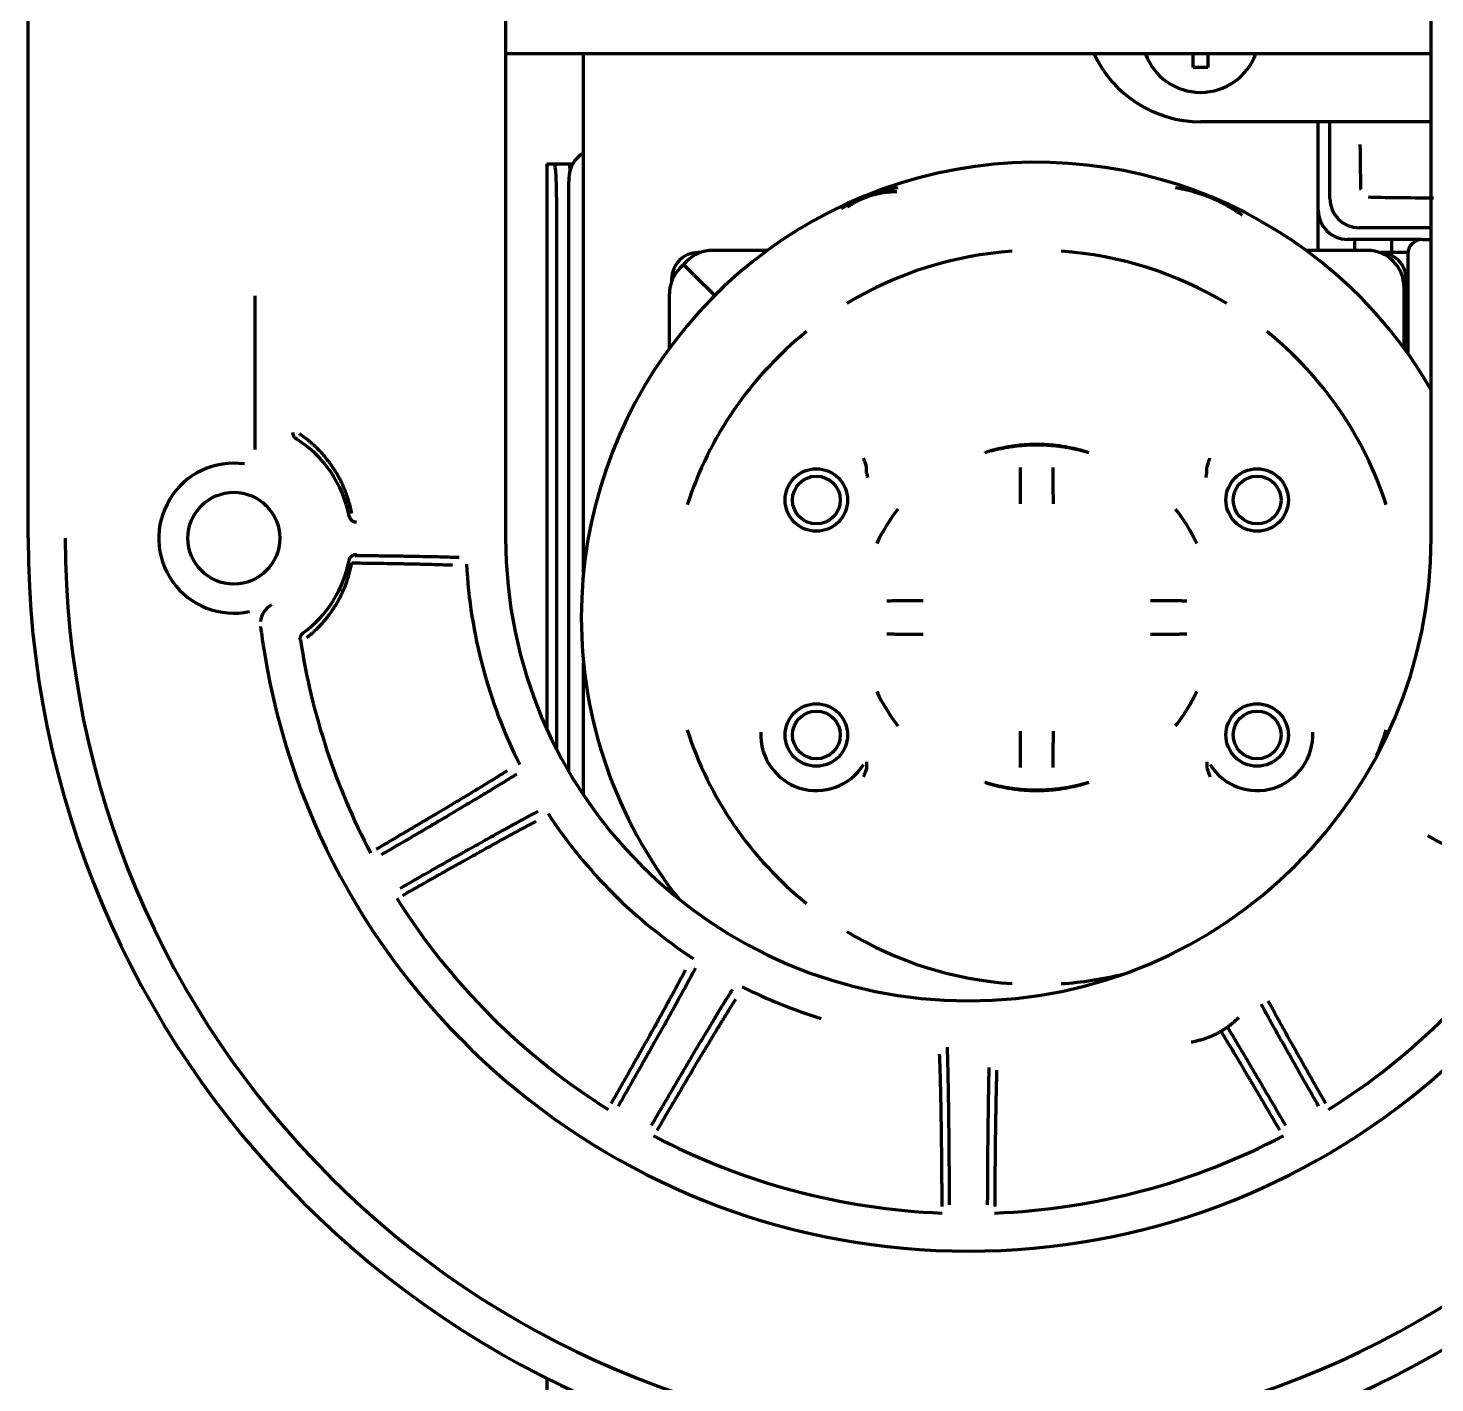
# Model space of a CAD drawing. Header units: inches. Extents: x -3022 to 7311, y 343 to 5680.
# Drawn here: x 2727.1 to 2822.9, y 5416.1 to 5508.3 of the extents above; entities that cross this region are included whole.
import ezdxf

# ---------------------------------------------------------------- set-up
doc = ezdxf.new("R2010")
doc.units = ezdxf.units.IN

msp = doc.modelspace()

# ---------------------------------------------------------------- linework, layer by layer
at = {"linetype": 'Continuous', "lineweight": 70}
for p, q in [((2727.118, 5473.598), (2727.118, 5545.609)), ((2759.618, 5517.621), (2759.618, 5473.598)), ((2822.618, 5473.598), (2822.618, 5517.621)), ((2759.618, 5506.598), (2822.617, 5506.598)), ((2764.918, 5471.236), (2764.918, 5506.583)), ((2822.619, 5501.956), (2806.918, 5501.956)), ((2814.918, 5493.198), (2814.918, 5501.956)), ((2815.721, 5496.74), (2815.721, 5501.957)), ((2762.418, 5499.098), (2762.421, 5499.098)), ((2762.418, 5499.098), (2762.418, 5460.607)), ((2762.421, 5499.098), (2762.94, 5499.098)), ((2762.94, 5499.098), (2763.938, 5499.098)), ((2763.938, 5499.098), (2764.186, 5499.098)), ((2763.918, 5498.098), (2763.918, 5497.893)), ((2763.918, 5496.52), (2763.918, 5497.893)), ((2763.097, 5459.202), (2763.097, 5496.098)), ((2763.918, 5457.711), (2763.918, 5496.52)), ((2822.618, 5494.742), (2817.72, 5494.742)), ((2772.868, 5493.048), (2772.718, 5493.048)), ((2777.438, 5493.198), (2773.72, 5493.198)), ((2818.268, 5493.198), (2814.098, 5493.198)), ((2822.018, 5493.938), (2816.917, 5493.938)), ((2817.418, 5493.197), (2817.418, 5493.938)), ((2819.189, 5493.047), (2819.189, 5493.048)), ((2821.032, 5493.048), (2819.189, 5493.048)), ((2819.918, 5493.93), (2819.918, 5493.035)), ((2821.468, 5493.938), (2821.468, 5493.773)), ((2822.018, 5493.938), (2822.619, 5493.938)), ((2771.5, 5492.014), (2771.726, 5492.24)), ((2771.952, 5492.466), (2771.726, 5492.24)), ((2772.433, 5491.533), (2771.726, 5492.24)), ((2772.433, 5491.533), (2771.726, 5492.24)), ((2821.018, 5492.938), (2821.018, 5486.182)), ((2770.918, 5491.248), (2770.918, 5491.098)), ((2772.433, 5491.533), (2773.848, 5490.118)), ((2772.433, 5491.533), (2773.848, 5490.118)), ((2820.918, 5486.322), (2820.918, 5491.248)), ((2770.768, 5486.528), (2770.768, 5490.246)), ((2820.768, 5486.528), (2820.768, 5490.698)), ((2742.545, 5490.096), (2742.545, 5479.636)), ((2784.187, 5478.031), (2784.187, 5478.355)), ((2807.349, 5478.031), (2807.349, 5478.355)), ((2764.918, 5456.102), (2764.918, 5465.14)), ((2784.187, 5458.365), (2784.187, 5458.041)), ((2807.349, 5458.365), (2807.349, 5458.041)), ((2770.768, 5449.554), (2770.768, 5449.868)), ((2762.418, 5416.393), (2762.418, 4925.133))]:
    msp.add_line(p, q, dxfattribs=at)
for centre, radius in [((2780.768, 5476.198), 2.125), ((2780.768, 5476.198), 1.625), ((2810.768, 5476.198), 2.125), ((2810.768, 5476.198), 1.625), ((2741.118, 5473.598), 3.125), ((2780.768, 5460.198), 2.125), ((2780.768, 5460.198), 1.625), ((2810.768, 5460.198), 2.125), ((2810.768, 5460.198), 1.625)]:
    msp.add_circle(centre, radius, dxfattribs=at)
for centre, radius, start, end in [((2806.918, 5509.956), 8, 204.81609, 270), ((2806.918, 5507.958), 4, 199.87875, 340.12687), ((2765.918, 5498.098), 2, 120.00094, 180), ((2795.768, 5468.198), 31, 29.98688, 180), ((2772.718, 5491.248), 1.8, 90, 180), ((2773.72, 5490.698), 2.5, 90, 135), ((2795.768, 5468.198), 24.991, 93.82427, 121.17573), ((2795.768, 5468.198), 24.991, 58.82427, 86.17573), ((2818.268, 5490.698), 2.5, 0, 90), ((2819.118, 5491.248), 1.8, 0, 90), ((2822.018, 5492.938), 1, 90, 180), ((2773.268, 5490.246), 2.5, 135, 180), ((2795.768, 5468.198), 24.991, 128.82427, 162.14701), ((2795.768, 5468.198), 24.991, 17.85299, 51.17573), ((2741.118, 5473.598), 7.991, 10.88963, 57.92406), ((2741.118, 5473.598), 5.109, 81.93308, 282.00746), ((2795.768, 5468.198), 11.996, 142.00464, 155.16062), ((2795.768, 5468.198), 11.996, 24.83938, 37.99537), ((2791.118, 5473.598), 64, 180, 0), ((2791.118, 5473.598), 61.472, 180, 0), ((2791.118, 5473.598), 31.5, 180, 0), ((2741.118, 5473.598), 7.991, 306.29963, 349.11037), ((2791.118, 5473.598), 34.207, 182.97574, 206.768), ((2795.768, 5468.198), 31, 180, 218.19938), ((2792.755, 5473.862), 50.211, 187.19463, 189.09231), ((2791.118, 5473.598), 45.991, 188.65313, 207.78465), ((2791.118, 5473.598), 48.553, 189.09025, 350.90976), ((2795.768, 5468.198), 11.996, 204.83938, 217.99536), ((2795.768, 5468.198), 11.996, 322.00464, 335.16062), ((2795.768, 5468.198), 24.991, 197.85299, 231.17573), ((2795.768, 5468.198), 24.991, 337.89732, 342.14701), ((2780.768, 5460.198), 3.788, 177.16731, 327.75157), ((2810.768, 5460.198), 3.788, 212.24843, 2.83269), ((2791.118, 5473.598), 34.207, 213.232, 236.768), ((2791.118, 5473.598), 45.991, 212.21535, 237.78465), ((2791.118, 5473.598), 45.991, 302.21535, 327.78465), ((2795.768, 5468.198), 24.991, 238.82427, 266.17573), ((2795.768, 5468.198), 24.991, 273.82427, 283.56652), ((2791.118, 5473.598), 34.207, 243.232, 252.94575), ((2791.118, 5473.598), 45.991, 242.21535, 267.78465), ((2791.118, 5473.598), 45.991, 272.21535, 297.78465)]:
    msp.add_arc(centre, radius, start, end, dxfattribs=at)
for centre, major_axis, ratio, start_param, end_param in [((2762.94, 5496.098), (0, -3), 0.052336, 1.570796, 3.141593), ((2763.938, 5496.098), (0, 3), 0.052336, 5.771302, 6.283185), ((2816.919, 5495.94), (1.416, 1.416), 0.998783, 2.356803, 3.926382), ((2817.722, 5496.743), (1.416, 1.416), 0.998783, 2.356803, 3.926382), ((2822.197, 5496.881), (4.949, -0.021), 0.020055, 3.811078, 4.831047), ((2744.428, 5467.761), (1.341, 0.672), 0.998626, 1.621896, 2.588167)]:
    msp.add_ellipse(centre, major_axis=major_axis, ratio=ratio, start_param=start_param, end_param=end_param, dxfattribs=at)
for points, knots in [([(2806.418, 5505.658), (2806.418, 5505.861), (2806.418, 5506.071), (2806.418, 5506.385), (2806.418, 5506.484), (2806.418, 5506.584)], [0, 0, 0, 0, 0.689566, 0.689566, 1, 1, 1, 1]), ([(2807.418, 5506.593), (2807.418, 5506.554), (2807.418, 5506.462), (2807.418, 5506.32), (2807.418, 5506.168), (2807.418, 5506.012), (2807.418, 5505.845), (2807.418, 5505.722), (2807.418, 5505.658)], [0, 0, 0, 0, 0.129053, 0.303242, 0.477432, 0.651621, 0.825811, 1, 1, 1, 1]), ([(2817.768, 5500.416), (2817.768, 5500.372), (2817.769, 5500.28), (2817.77, 5500.133), (2817.771, 5499.97), (2817.773, 5499.807), (2817.774, 5499.65), (2817.776, 5499.505), (2817.777, 5499.362), (2817.779, 5499.245), (2817.78, 5499.156), (2817.781, 5499.093), (2817.782, 5499.03), (2817.782, 5498.967), (2817.783, 5498.905), (2817.784, 5498.844), (2817.785, 5498.783), (2817.786, 5498.723), (2817.787, 5498.663), (2817.788, 5498.604), (2817.789, 5498.546), (2817.79, 5498.488), (2817.791, 5498.431), (2817.792, 5498.375), (2817.793, 5498.319), (2817.794, 5498.263), (2817.795, 5498.209), (2817.796, 5498.154), (2817.797, 5498.101), (2817.798, 5498.048), (2817.799, 5497.996), (2817.8, 5497.945), (2817.801, 5497.894), (2817.803, 5497.843), (2817.804, 5497.794), (2817.805, 5497.745), (2817.806, 5497.697), (2817.807, 5497.649), (2817.808, 5497.602), (2817.809, 5497.556), (2817.811, 5497.511), (2817.812, 5497.466), (2817.813, 5497.422), (2817.814, 5497.378), (2817.815, 5497.35), (2817.816, 5497.336)], [0, 0, 0, 0, 0.033353, 0.071595, 0.114718, 0.16272, 0.202796, 0.243273, 0.284157, 0.32545, 0.344335, 0.363243, 0.382174, 0.401128, 0.420103, 0.439101, 0.458119, 0.477159, 0.496221, 0.515305, 0.534411, 0.55354, 0.572693, 0.59187, 0.61107, 0.630294, 0.649543, 0.668815, 0.688112, 0.707432, 0.726776, 0.746143, 0.765534, 0.784949, 0.804387, 0.823848, 0.843332, 0.86284, 0.882369, 0.901921, 0.921495, 0.941091, 0.960707, 0.980344, 1, 1, 1, 1]), ([(2786.321, 5497.454), (2786.115, 5497.422), (2785.911, 5497.385), (2785.507, 5497.297), (2785.306, 5497.247), (2784.907, 5497.135), (2784.709, 5497.073), (2784.463, 5496.988), (2784.413, 5496.971), (2784.315, 5496.935), (2784.267, 5496.917), (2784.12, 5496.861), (2783.927, 5496.785), (2783.736, 5496.702), (2783.547, 5496.617), (2783.453, 5496.573), (2783.266, 5496.482), (2783.173, 5496.435), (2783.035, 5496.363), (2782.989, 5496.339), (2782.897, 5496.289), (2782.852, 5496.264), (2782.69, 5496.173), (2782.574, 5496.105), (2782.46, 5496.035)], [0, 0, 0, 0, 0.150469, 0.150469, 0.300939, 0.300939, 0.451408, 0.451408, 0.489025, 0.489025, 0.526642, 0.526642, 0.601877, 0.677112, 0.677112, 0.752346, 0.752346, 0.827581, 0.827581, 0.865198, 0.865198, 0.902816, 0.902816, 1, 1, 1, 1]), ([(2786.247, 5497.185), (2786.049, 5497.185), (2785.853, 5497.175), (2785.563, 5497.146), (2785.466, 5497.135), (2785.274, 5497.106), (2785.178, 5497.09), (2784.987, 5497.052), (2784.892, 5497.031), (2784.701, 5496.983), (2784.606, 5496.957), (2784.463, 5496.914), (2784.415, 5496.899), (2784.32, 5496.867), (2784.273, 5496.851), (2784.133, 5496.801), (2784.04, 5496.765), (2783.857, 5496.689), (2783.767, 5496.649), (2783.589, 5496.565), (2783.501, 5496.521), (2783.328, 5496.428), (2783.242, 5496.379), (2783.115, 5496.303), (2783.073, 5496.277), (2782.99, 5496.225), (2782.949, 5496.198), (2782.907, 5496.169), (2782.905, 5496.168), (2782.903, 5496.167)], [0, 0, 0, 0, 0.166348, 0.166348, 0.249522, 0.249522, 0.332696, 0.332696, 0.41587, 0.41587, 0.499043, 0.499043, 0.54063, 0.54063, 0.582217, 0.582217, 0.665391, 0.665391, 0.748565, 0.748565, 0.831739, 0.831739, 0.914913, 0.914913, 0.9565, 0.9565, 0.998087, 0.998087, 1, 1, 1, 1]), ([(2809.775, 5495.565), (2809.607, 5495.688), (2809.436, 5495.806), (2809.088, 5496.03), (2808.911, 5496.137), (2808.55, 5496.34), (2808.366, 5496.436), (2808.132, 5496.55), (2808.084, 5496.572), (2807.99, 5496.616), (2807.943, 5496.638), (2807.8, 5496.702), (2807.609, 5496.785), (2807.416, 5496.861), (2807.221, 5496.935), (2807.124, 5496.971), (2806.927, 5497.039), (2806.829, 5497.071), (2806.68, 5497.118), (2806.63, 5497.133), (2806.53, 5497.162), (2806.481, 5497.177), (2806.231, 5497.247), (2806.03, 5497.297), (2805.625, 5497.385), (2805.42, 5497.422), (2805.215, 5497.454)], [0, 0, 0, 0, 0.125, 0.125, 0.25, 0.25, 0.375, 0.375, 0.40625, 0.40625, 0.4375, 0.4375, 0.5, 0.5625, 0.5625, 0.625, 0.625, 0.6875, 0.6875, 0.71875, 0.71875, 0.75, 0.75, 0.875, 0.875, 1, 1, 1, 1]), ([(2745.127, 5480.794), (2745.127, 5480.751), (2745.132, 5480.71), (2745.145, 5480.659), (2745.148, 5480.648), (2745.155, 5480.628), (2745.158, 5480.618), (2745.17, 5480.589), (2745.188, 5480.551), (2745.211, 5480.515), (2745.23, 5480.49), (2745.236, 5480.481), (2745.25, 5480.465), (2745.257, 5480.457), (2745.293, 5480.419), (2745.326, 5480.392), (2745.362, 5480.369)], [0, 0, 0, 0, 0.25, 0.25, 0.3125, 0.3125, 0.375, 0.375, 0.5, 0.625, 0.625, 0.6875, 0.6875, 0.75, 0.75, 1, 1, 1, 1]), ([(2749.149, 5475.273), (2749.136, 5475.342), (2749.121, 5475.412), (2749.091, 5475.55), (2749.043, 5475.756), (2748.988, 5475.959), (2748.869, 5476.36), (2748.777, 5476.622), (2748.569, 5477.136), (2748.452, 5477.388), (2748.291, 5477.696), (2748.258, 5477.757), (2748.19, 5477.879), (2748.156, 5477.94), (2748.05, 5478.12), (2747.976, 5478.239), (2747.748, 5478.587), (2747.586, 5478.81), (2747.24, 5479.238), (2747.057, 5479.444), (2746.767, 5479.739), (2746.668, 5479.835), (2746.514, 5479.976), (2746.463, 5480.022), (2746.358, 5480.113), (2746.304, 5480.159), (2746.035, 5480.382), (2745.811, 5480.549), (2745.577, 5480.705)], [0, 0, 0, 0, 0.03125, 0.03125, 0.0625, 0.125, 0.125, 0.25, 0.25, 0.375, 0.375, 0.40625, 0.40625, 0.4375, 0.4375, 0.5, 0.5, 0.625, 0.625, 0.75, 0.75, 0.8125, 0.8125, 0.84375, 0.84375, 0.875, 0.875, 1, 1, 1, 1]), ([(2784.169, 5478.486), (2784.141, 5478.579), (2784.111, 5478.671), (2784.063, 5478.81), (2784.047, 5478.856), (2784.022, 5478.925), (2784.014, 5478.947), (2783.997, 5478.993), (2783.989, 5479.016), (2783.98, 5479.039)], [0, 0, 0, 0, 0.5, 0.5, 0.75, 0.75, 0.875, 0.875, 1, 1, 1, 1]), ([(2807.367, 5478.486), (2807.395, 5478.579), (2807.425, 5478.671), (2807.473, 5478.81), (2807.489, 5478.856), (2807.514, 5478.925), (2807.522, 5478.947), (2807.539, 5478.993), (2807.547, 5479.016), (2807.556, 5479.039)], [0, 0, 0, 0, 0.5, 0.5, 0.75, 0.75, 0.875, 0.875, 1, 1, 1, 1]), ([(2784.187, 5478.355), (2784.187, 5478.377), (2784.186, 5478.399), (2784.18, 5478.443), (2784.176, 5478.464), (2784.169, 5478.486)], [0, 0, 0, 0, 0.5, 0.5, 1, 1, 1, 1]), ([(2784.187, 5478.031), (2784.199, 5477.972), (2784.209, 5477.917), (2784.228, 5477.813), (2784.237, 5477.765), (2784.245, 5477.721)], [0, 0, 0, 0, 0.5, 0.5, 1, 1, 1, 1]), ([(2794.648, 5478.411), (2794.647, 5478.33), (2794.646, 5478.244), (2794.645, 5478.067), (2794.644, 5477.884), (2794.643, 5477.687), (2794.642, 5477.56), (2794.642, 5477.535), (2794.642, 5477.483), (2794.642, 5477.457), (2794.641, 5477.379), (2794.641, 5477.326), (2794.641, 5477.167), (2794.64, 5476.951), (2794.639, 5476.73), (2794.639, 5476.562), (2794.639, 5476.477), (2794.639, 5476.391), (2794.639, 5476.334), (2794.639, 5476.305), (2794.639, 5476.161), (2794.639, 5476.046), (2794.639, 5475.93)], [0, 0, 0, 0, 0.125, 0.125, 0.25, 0.375, 0.375, 0.40625, 0.40625, 0.4375, 0.4375, 0.5, 0.5, 0.625, 0.75, 0.75, 0.8125, 0.84375, 0.84375, 0.875, 0.875, 1, 1, 1, 1]), ([(2796.897, 5475.93), (2796.897, 5476.046), (2796.897, 5476.16), (2796.897, 5476.388), (2796.897, 5476.614), (2796.896, 5476.836), (2796.896, 5476.974), (2796.896, 5477.001), (2796.896, 5477.056), (2796.896, 5477.083), (2796.895, 5477.165), (2796.895, 5477.219), (2796.895, 5477.378), (2796.894, 5477.585), (2796.893, 5477.781), (2796.892, 5477.924), (2796.891, 5477.995), (2796.891, 5478.064), (2796.891, 5478.109), (2796.891, 5478.132), (2796.89, 5478.244), (2796.889, 5478.33), (2796.888, 5478.411)], [0, 0, 0, 0, 0.125, 0.125, 0.25, 0.375, 0.375, 0.40625, 0.40625, 0.4375, 0.4375, 0.5, 0.5, 0.625, 0.75, 0.75, 0.8125, 0.84375, 0.84375, 0.875, 0.875, 1, 1, 1, 1]), ([(2807.291, 5477.721), (2807.299, 5477.765), (2807.308, 5477.813), (2807.327, 5477.917), (2807.337, 5477.972), (2807.349, 5478.031)], [0, 0, 0, 0, 0.5, 0.5, 1, 1, 1, 1]), ([(2807.349, 5478.355), (2807.349, 5478.377), (2807.35, 5478.399), (2807.356, 5478.443), (2807.36, 5478.464), (2807.367, 5478.486)], [0, 0, 0, 0, 0.5, 0.5, 1, 1, 1, 1]), ([(2748.965, 5475.108), (2748.971, 5475.079), (2748.979, 5475.051), (2748.994, 5475.011), (2749, 5474.998), (2749.012, 5474.972), (2749.019, 5474.959), (2749.041, 5474.922), (2749.058, 5474.899), (2749.086, 5474.866), (2749.096, 5474.855), (2749.116, 5474.835), (2749.127, 5474.825), (2749.161, 5474.798), (2749.184, 5474.781), (2749.222, 5474.76), (2749.234, 5474.754), (2749.261, 5474.742), (2749.274, 5474.736), (2749.315, 5474.721), (2749.371, 5474.707), (2749.428, 5474.702), (2749.457, 5474.702)], [0, 0, 0, 0, 0.125, 0.125, 0.1875, 0.1875, 0.25, 0.25, 0.375, 0.375, 0.4375, 0.4375, 0.5, 0.5, 0.625, 0.625, 0.6875, 0.6875, 0.75, 0.75, 0.875, 1, 1, 1, 1]), ([(2748.965, 5472.088), (2748.971, 5472.117), (2748.979, 5472.145), (2748.994, 5472.185), (2749, 5472.198), (2749.012, 5472.224), (2749.019, 5472.237), (2749.041, 5472.274), (2749.058, 5472.298), (2749.086, 5472.33), (2749.096, 5472.341), (2749.116, 5472.361), (2749.127, 5472.371), (2749.161, 5472.398), (2749.184, 5472.415), (2749.222, 5472.436), (2749.234, 5472.443), (2749.261, 5472.455), (2749.274, 5472.46), (2749.315, 5472.475), (2749.371, 5472.489), (2749.428, 5472.494), (2749.457, 5472.494)], [0, 0, 0, 0, 0.125, 0.125, 0.1875, 0.1875, 0.25, 0.25, 0.375, 0.375, 0.4375, 0.4375, 0.5, 0.5, 0.625, 0.625, 0.6875, 0.6875, 0.75, 0.75, 0.875, 1, 1, 1, 1]), ([(2749.371, 5472.424), (2749.763, 5472.42), (2750.145, 5472.417), (2750.886, 5472.409), (2751.604, 5472.401), (2752.28, 5472.391), (2752.771, 5472.384), (2752.931, 5472.381), (2753.168, 5472.377), (2753.286, 5472.375), (2753.401, 5472.373), (2753.478, 5472.372), (2753.517, 5472.371), (2753.858, 5472.365), (2754.146, 5472.36), (2754.691, 5472.348), (2755.206, 5472.336), (2755.659, 5472.323), (2756.082, 5472.31), (2756.278, 5472.303), (2756.458, 5472.296)], [0, 0, 0, 0, 0.125, 0.125, 0.25, 0.375, 0.375, 0.4375, 0.4375, 0.46875, 0.484375, 0.484375, 0.5, 0.5, 0.625, 0.625, 0.75, 0.875, 0.875, 1, 1, 1, 1]), ([(2746.084, 5466.827), (2746.185, 5466.906), (2746.283, 5466.987), (2746.429, 5467.111), (2746.477, 5467.153), (2746.571, 5467.238), (2746.618, 5467.281), (2746.848, 5467.499), (2747.023, 5467.68), (2747.354, 5468.057), (2747.511, 5468.253), (2747.733, 5468.557), (2747.805, 5468.661), (2747.909, 5468.818), (2747.944, 5468.871), (2748.011, 5468.978), (2748.044, 5469.032), (2748.206, 5469.303), (2748.326, 5469.524), (2748.544, 5469.976), (2748.644, 5470.207), (2748.823, 5470.678), (2748.903, 5470.919), (2748.99, 5471.226), (2749.007, 5471.288), (2749.04, 5471.412), (2749.055, 5471.475), (2749.1, 5471.662), (2749.127, 5471.788), (2749.151, 5471.915)], [0, 0, 0, 0, 0.0625, 0.0625, 0.09375, 0.09375, 0.125, 0.125, 0.25, 0.25, 0.375, 0.375, 0.4375, 0.4375, 0.46875, 0.46875, 0.5, 0.5, 0.625, 0.625, 0.75, 0.75, 0.875, 0.875, 0.90625, 0.90625, 0.9375, 0.9375, 1, 1, 1, 1]), ([(2749.151, 5471.915), (2749.53, 5471.911), (2749.897, 5471.907), (2750.612, 5471.898), (2751.305, 5471.888), (2751.957, 5471.878), (2752.43, 5471.869), (2752.585, 5471.866), (2752.814, 5471.862), (2752.889, 5471.861), (2753.039, 5471.858), (2753.113, 5471.856), (2753.334, 5471.851), (2753.477, 5471.848), (2753.687, 5471.844), (2753.756, 5471.842), (2753.893, 5471.839), (2753.96, 5471.837), (2754.292, 5471.829), (2754.542, 5471.822), (2755.011, 5471.809), (2755.231, 5471.802), (2755.64, 5471.787), (2755.829, 5471.78), (2756.003, 5471.773)], [0, 0, 0, 0, 0.125, 0.125, 0.25, 0.375, 0.375, 0.4375, 0.4375, 0.46875, 0.46875, 0.5, 0.5, 0.5625, 0.5625, 0.59375, 0.59375, 0.625, 0.625, 0.75, 0.75, 0.875, 0.875, 1, 1, 1, 1]), ([(2788.036, 5469.327), (2787.92, 5469.327), (2787.806, 5469.327), (2787.578, 5469.327), (2787.352, 5469.327), (2787.13, 5469.326), (2786.992, 5469.326), (2786.965, 5469.326), (2786.91, 5469.326), (2786.883, 5469.326), (2786.801, 5469.325), (2786.747, 5469.325), (2786.588, 5469.325), (2786.381, 5469.324), (2786.185, 5469.323), (2786.042, 5469.322), (2785.971, 5469.322), (2785.903, 5469.321), (2785.857, 5469.321), (2785.834, 5469.321), (2785.722, 5469.32), (2785.637, 5469.319), (2785.555, 5469.318)], [0, 0, 0, 0, 0.125, 0.125, 0.25, 0.375, 0.375, 0.40625, 0.40625, 0.4375, 0.4375, 0.5, 0.5, 0.625, 0.75, 0.75, 0.8125, 0.84375, 0.84375, 0.875, 0.875, 1, 1, 1, 1]), ([(2805.981, 5469.318), (2805.899, 5469.319), (2805.814, 5469.32), (2805.637, 5469.321), (2805.454, 5469.322), (2805.257, 5469.323), (2805.13, 5469.324), (2805.105, 5469.324), (2805.053, 5469.324), (2805.027, 5469.324), (2804.949, 5469.325), (2804.896, 5469.325), (2804.737, 5469.325), (2804.521, 5469.326), (2804.3, 5469.327), (2804.131, 5469.327), (2804.047, 5469.327), (2803.961, 5469.327), (2803.904, 5469.327), (2803.875, 5469.327), (2803.731, 5469.327), (2803.616, 5469.327), (2803.5, 5469.327)], [0, 0, 0, 0, 0.125, 0.125, 0.25, 0.375, 0.375, 0.40625, 0.40625, 0.4375, 0.4375, 0.5, 0.5, 0.625, 0.75, 0.75, 0.8125, 0.84375, 0.84375, 0.875, 0.875, 1, 1, 1, 1]), ([(2745.65, 5466.679), (2745.643, 5466.724), (2745.643, 5466.769), (2745.651, 5466.837), (2745.655, 5466.859), (2745.667, 5466.903), (2745.674, 5466.925), (2745.691, 5466.966), (2745.701, 5466.987), (2745.724, 5467.026), (2745.75, 5467.064), (2745.78, 5467.098), (2745.813, 5467.129), (2745.83, 5467.144), (2745.849, 5467.158)], [0, 0, 0, 0, 0.25, 0.25, 0.375, 0.375, 0.5, 0.5, 0.625, 0.625, 0.75, 0.875, 0.875, 1, 1, 1, 1]), ([(2785.555, 5467.078), (2785.637, 5467.077), (2785.722, 5467.076), (2785.899, 5467.075), (2786.082, 5467.074), (2786.279, 5467.073), (2786.406, 5467.072), (2786.431, 5467.072), (2786.483, 5467.072), (2786.509, 5467.072), (2786.587, 5467.071), (2786.64, 5467.071), (2786.799, 5467.071), (2787.015, 5467.07), (2787.236, 5467.07), (2787.405, 5467.069), (2787.489, 5467.069), (2787.575, 5467.069), (2787.632, 5467.069), (2787.661, 5467.069), (2787.805, 5467.069), (2787.92, 5467.069), (2788.036, 5467.069)], [0, 0, 0, 0, 0.125, 0.125, 0.25, 0.375, 0.375, 0.40625, 0.40625, 0.4375, 0.4375, 0.5, 0.5, 0.625, 0.75, 0.75, 0.8125, 0.84375, 0.84375, 0.875, 0.875, 1, 1, 1, 1]), ([(2803.5, 5467.069), (2803.616, 5467.069), (2803.73, 5467.069), (2803.958, 5467.069), (2804.184, 5467.069), (2804.406, 5467.07), (2804.544, 5467.07), (2804.571, 5467.07), (2804.626, 5467.07), (2804.653, 5467.07), (2804.735, 5467.071), (2804.789, 5467.071), (2804.948, 5467.071), (2805.155, 5467.072), (2805.351, 5467.073), (2805.494, 5467.074), (2805.565, 5467.075), (2805.633, 5467.075), (2805.679, 5467.075), (2805.702, 5467.075), (2805.814, 5467.076), (2805.899, 5467.077), (2805.981, 5467.078)], [0, 0, 0, 0, 0.125, 0.125, 0.25, 0.375, 0.375, 0.40625, 0.40625, 0.4375, 0.4375, 0.5, 0.5, 0.625, 0.75, 0.75, 0.8125, 0.84375, 0.84375, 0.875, 0.875, 1, 1, 1, 1]), ([(2794.639, 5460.466), (2794.639, 5460.351), (2794.639, 5460.236), (2794.639, 5460.008), (2794.639, 5459.782), (2794.64, 5459.56), (2794.64, 5459.422), (2794.64, 5459.395), (2794.64, 5459.34), (2794.64, 5459.313), (2794.641, 5459.231), (2794.641, 5459.177), (2794.641, 5459.018), (2794.642, 5458.811), (2794.643, 5458.615), (2794.644, 5458.472), (2794.645, 5458.402), (2794.645, 5458.333), (2794.645, 5458.287), (2794.645, 5458.264), (2794.646, 5458.152), (2794.647, 5458.067), (2794.648, 5457.985)], [0, 0, 0, 0, 0.125, 0.125, 0.25, 0.375, 0.375, 0.40625, 0.40625, 0.4375, 0.4375, 0.5, 0.5, 0.625, 0.75, 0.75, 0.8125, 0.84375, 0.84375, 0.875, 0.875, 1, 1, 1, 1]), ([(2796.888, 5457.985), (2796.889, 5458.067), (2796.89, 5458.152), (2796.891, 5458.329), (2796.892, 5458.513), (2796.893, 5458.709), (2796.894, 5458.836), (2796.894, 5458.861), (2796.894, 5458.913), (2796.894, 5458.939), (2796.895, 5459.017), (2796.895, 5459.07), (2796.895, 5459.229), (2796.896, 5459.445), (2796.897, 5459.666), (2796.897, 5459.835), (2796.897, 5459.919), (2796.897, 5460.005), (2796.897, 5460.062), (2796.897, 5460.091), (2796.897, 5460.235), (2796.897, 5460.351), (2796.897, 5460.466)], [0, 0, 0, 0, 0.125, 0.125, 0.25, 0.375, 0.375, 0.40625, 0.40625, 0.4375, 0.4375, 0.5, 0.5, 0.625, 0.75, 0.75, 0.8125, 0.84375, 0.84375, 0.875, 0.875, 1, 1, 1, 1]), ([(2759.723, 5457.762), (2759.522, 5457.633), (2759.295, 5457.491), (2758.793, 5457.179), (2758.518, 5457.009), (2758.068, 5456.733), (2757.912, 5456.638), (2757.668, 5456.49), (2757.586, 5456.44), (2757.459, 5456.363), (2757.417, 5456.337), (2757.331, 5456.285), (2757.288, 5456.259), (2756.897, 5456.023), (2756.531, 5455.802), (2755.765, 5455.343), (2755.364, 5455.103), (2754.736, 5454.73), (2754.522, 5454.603), (2754.249, 5454.441), (2754.194, 5454.408), (2754.084, 5454.343), (2754.028, 5454.31), (2753.861, 5454.211), (2753.637, 5454.079), (2753.41, 5453.944), (2753.18, 5453.809), (2753.065, 5453.741), (2752.718, 5453.536), (2752.484, 5453.399), (2751.776, 5452.983), (2751.295, 5452.701), (2750.804, 5452.415)], [0, 0, 0, 0, 0.125, 0.125, 0.25, 0.25, 0.3125, 0.3125, 0.34375, 0.34375, 0.359375, 0.359375, 0.375, 0.375, 0.5, 0.5, 0.625, 0.625, 0.6875, 0.6875, 0.703125, 0.703125, 0.71875, 0.71875, 0.75, 0.78125, 0.78125, 0.8125, 0.8125, 0.875, 0.875, 1, 1, 1, 1]), ([(2784.169, 5457.91), (2784.141, 5457.817), (2784.111, 5457.725), (2784.063, 5457.586), (2784.047, 5457.54), (2784.022, 5457.472), (2784.014, 5457.449), (2783.997, 5457.403), (2783.989, 5457.38), (2783.98, 5457.357)], [0, 0, 0, 0, 0.5, 0.5, 0.75, 0.75, 0.875, 0.875, 1, 1, 1, 1]), ([(2784.187, 5458.041), (2784.187, 5458.019), (2784.186, 5457.997), (2784.18, 5457.953), (2784.176, 5457.932), (2784.169, 5457.91)], [0, 0, 0, 0, 0.5, 0.5, 1, 1, 1, 1]), ([(2807.349, 5458.041), (2807.349, 5458.019), (2807.35, 5457.997), (2807.356, 5457.953), (2807.36, 5457.932), (2807.367, 5457.91)], [0, 0, 0, 0, 0.5, 0.5, 1, 1, 1, 1]), ([(2807.367, 5457.91), (2807.395, 5457.817), (2807.425, 5457.725), (2807.473, 5457.586), (2807.489, 5457.54), (2807.514, 5457.472), (2807.522, 5457.449), (2807.539, 5457.403), (2807.547, 5457.38), (2807.556, 5457.357)], [0, 0, 0, 0, 0.5, 0.5, 0.75, 0.75, 0.875, 0.875, 1, 1, 1, 1]), ([(2760.38, 5457.534), (2760.171, 5457.402), (2759.936, 5457.256), (2759.415, 5456.934), (2759.129, 5456.759), (2758.662, 5456.476), (2758.5, 5456.378), (2758.248, 5456.225), (2758.162, 5456.173), (2758.031, 5456.094), (2757.987, 5456.068), (2757.898, 5456.014), (2757.853, 5455.987), (2757.447, 5455.744), (2757.068, 5455.516), (2756.273, 5455.042), (2755.857, 5454.795), (2755.205, 5454.41), (2754.983, 5454.279), (2754.7, 5454.112), (2754.643, 5454.078), (2754.529, 5454.011), (2754.471, 5453.977), (2754.298, 5453.875), (2754.182, 5453.807), (2753.599, 5453.464), (2753.122, 5453.184), (2752.147, 5452.613), (2751.649, 5452.323), (2751.141, 5452.027)], [0, 0, 0, 0, 0.125, 0.125, 0.25, 0.25, 0.3125, 0.3125, 0.34375, 0.34375, 0.359375, 0.359375, 0.375, 0.375, 0.5, 0.5, 0.625, 0.625, 0.6875, 0.6875, 0.703125, 0.703125, 0.71875, 0.71875, 0.75, 0.75, 0.875, 0.875, 1, 1, 1, 1]), ([(2752.449, 5449.762), (2752.959, 5450.055), (2753.458, 5450.34), (2754.436, 5450.897), (2754.914, 5451.169), (2755.616, 5451.566), (2755.847, 5451.697), (2756.19, 5451.891), (2756.303, 5451.955), (2756.473, 5452.05), (2756.529, 5452.082), (2756.641, 5452.145), (2756.697, 5452.177), (2757.196, 5452.458), (2757.619, 5452.695), (2758.428, 5453.147), (2758.813, 5453.362), (2759.361, 5453.665), (2759.539, 5453.764), (2759.755, 5453.883), (2759.798, 5453.907), (2759.883, 5453.953), (2759.926, 5453.977), (2760.052, 5454.046), (2760.134, 5454.091), (2760.536, 5454.312), (2760.832, 5454.473), (2761.374, 5454.765), (2761.619, 5454.895), (2761.837, 5455.011)], [0, 0, 0, 0, 0.125, 0.125, 0.25, 0.25, 0.3125, 0.3125, 0.34375, 0.34375, 0.359375, 0.359375, 0.375, 0.375, 0.5, 0.5, 0.625, 0.625, 0.6875, 0.6875, 0.703125, 0.703125, 0.71875, 0.71875, 0.75, 0.75, 0.875, 0.875, 1, 1, 1, 1]), ([(2752.616, 5449.277), (2753.109, 5449.559), (2753.592, 5449.833), (2754.537, 5450.37), (2754.999, 5450.631), (2755.678, 5451.014), (2755.901, 5451.14), (2756.233, 5451.326), (2756.343, 5451.388), (2756.507, 5451.48), (2756.561, 5451.51), (2756.669, 5451.571), (2756.723, 5451.601), (2757.206, 5451.871), (2757.616, 5452.1), (2758.398, 5452.535), (2758.771, 5452.741), (2759.301, 5453.033), (2759.474, 5453.127), (2759.683, 5453.242), (2759.725, 5453.265), (2759.807, 5453.31), (2759.848, 5453.332), (2759.97, 5453.398), (2760.129, 5453.485), (2760.283, 5453.569), (2760.434, 5453.65), (2760.508, 5453.69), (2760.724, 5453.807), (2760.862, 5453.881), (2761.256, 5454.092), (2761.494, 5454.217), (2761.706, 5454.328)], [0, 0, 0, 0, 0.125, 0.125, 0.25, 0.25, 0.3125, 0.3125, 0.34375, 0.34375, 0.359375, 0.359375, 0.375, 0.375, 0.5, 0.5, 0.625, 0.625, 0.6875, 0.6875, 0.703125, 0.703125, 0.71875, 0.71875, 0.75, 0.78125, 0.78125, 0.8125, 0.8125, 0.875, 0.875, 1, 1, 1, 1]), ([(2822.372, 5453.341), (2822.439, 5453.304), (2822.507, 5453.267), (2822.659, 5453.184), (2822.744, 5453.137), (2822.873, 5453.066), (2822.917, 5453.042), (2823.005, 5452.994), (2823.049, 5452.97), (2823.449, 5452.75), (2823.823, 5452.543), (2824.604, 5452.109), (2825.012, 5451.881), (2825.65, 5451.524), (2825.867, 5451.403), (2826.143, 5451.247), (2826.199, 5451.216), (2826.311, 5451.153), (2826.367, 5451.121), (2826.536, 5451.026), (2826.763, 5450.898), (2826.993, 5450.769), (2827.225, 5450.638), (2827.341, 5450.572), (2827.692, 5450.373), (2827.928, 5450.24), (2828.642, 5449.834), (2829.127, 5449.559), (2829.62, 5449.277)], [0, 0, 0, 0, 0.03625, 0.03625, 0.080057, 0.080057, 0.10196, 0.10196, 0.123864, 0.123864, 0.299091, 0.299091, 0.474318, 0.474318, 0.561932, 0.561932, 0.583835, 0.583835, 0.605739, 0.605739, 0.649546, 0.693352, 0.693352, 0.737159, 0.737159, 0.824773, 0.824773, 1, 1, 1, 1]), ([(2772.531, 5444.317), (2772.415, 5444.099), (2772.285, 5443.854), (2771.994, 5443.315), (2771.834, 5443.021), (2771.572, 5442.542), (2771.48, 5442.376), (2771.338, 5442.118), (2771.29, 5442.03), (2771.215, 5441.896), (2771.19, 5441.851), (2771.14, 5441.76), (2771.115, 5441.714), (2770.886, 5441.3), (2770.67, 5440.914), (2770.219, 5440.106), (2769.982, 5439.684), (2769.611, 5439.024), (2769.484, 5438.8), (2769.322, 5438.514), (2769.29, 5438.456), (2769.225, 5438.341), (2769.192, 5438.282), (2769.093, 5438.108), (2769.026, 5437.99), (2768.693, 5437.402), (2768.419, 5436.921), (2767.86, 5435.939), (2767.575, 5435.439), (2767.282, 5434.929)], [0, 0, 0, 0, 0.125, 0.125, 0.25, 0.25, 0.3125, 0.3125, 0.34375, 0.34375, 0.359375, 0.359375, 0.375, 0.375, 0.5, 0.5, 0.625, 0.625, 0.6875, 0.6875, 0.703125, 0.703125, 0.71875, 0.71875, 0.75, 0.75, 0.875, 0.875, 1, 1, 1, 1]), ([(2771.848, 5444.186), (2771.737, 5443.974), (2771.612, 5443.737), (2771.333, 5443.216), (2771.18, 5442.931), (2770.928, 5442.468), (2770.841, 5442.307), (2770.704, 5442.057), (2770.657, 5441.972), (2770.586, 5441.843), (2770.562, 5441.799), (2770.514, 5441.711), (2770.49, 5441.667), (2770.269, 5441.267), (2770.063, 5440.893), (2769.629, 5440.112), (2769.401, 5439.704), (2769.044, 5439.066), (2768.923, 5438.849), (2768.767, 5438.573), (2768.736, 5438.517), (2768.673, 5438.405), (2768.641, 5438.349), (2768.546, 5438.18), (2768.418, 5437.953), (2768.288, 5437.723), (2768.158, 5437.491), (2768.092, 5437.375), (2767.893, 5437.024), (2767.76, 5436.788), (2767.354, 5436.074), (2767.078, 5435.589), (2766.797, 5435.096)], [0, 0, 0, 0, 0.125, 0.125, 0.25, 0.25, 0.3125, 0.3125, 0.34375, 0.34375, 0.359375, 0.359375, 0.375, 0.375, 0.5, 0.5, 0.625, 0.625, 0.6875, 0.6875, 0.703125, 0.703125, 0.71875, 0.71875, 0.75, 0.78125, 0.78125, 0.8125, 0.8125, 0.875, 0.875, 1, 1, 1, 1]), ([(2769.547, 5433.621), (2769.843, 5434.129), (2770.133, 5434.626), (2770.701, 5435.597), (2770.979, 5436.072), (2771.388, 5436.767), (2771.523, 5436.996), (2771.723, 5437.335), (2771.789, 5437.447), (2771.888, 5437.615), (2771.921, 5437.67), (2771.987, 5437.781), (2772.019, 5437.836), (2772.311, 5438.329), (2772.559, 5438.746), (2773.033, 5439.542), (2773.259, 5439.92), (2773.582, 5440.457), (2773.687, 5440.631), (2773.814, 5440.843), (2773.84, 5440.884), (2773.89, 5440.968), (2773.915, 5441.009), (2773.989, 5441.132), (2774.038, 5441.212), (2774.277, 5441.604), (2774.453, 5441.892), (2774.775, 5442.416), (2774.922, 5442.651), (2775.054, 5442.861)], [0, 0, 0, 0, 0.125, 0.125, 0.25, 0.25, 0.3125, 0.3125, 0.34375, 0.34375, 0.359375, 0.359375, 0.375, 0.375, 0.5, 0.5, 0.625, 0.625, 0.6875, 0.6875, 0.703125, 0.703125, 0.71875, 0.71875, 0.75, 0.75, 0.875, 0.875, 1, 1, 1, 1]), ([(2769.934, 5433.284), (2770.221, 5433.775), (2770.502, 5434.254), (2771.052, 5435.191), (2771.322, 5435.649), (2771.718, 5436.32), (2771.849, 5436.54), (2772.043, 5436.867), (2772.107, 5436.976), (2772.203, 5437.137), (2772.235, 5437.191), (2772.298, 5437.298), (2772.33, 5437.351), (2772.613, 5437.826), (2772.853, 5438.229), (2773.313, 5438.997), (2773.533, 5439.361), (2773.847, 5439.88), (2773.948, 5440.048), (2774.072, 5440.251), (2774.097, 5440.292), (2774.146, 5440.372), (2774.17, 5440.412), (2774.243, 5440.53), (2774.337, 5440.685), (2774.429, 5440.834), (2774.496, 5440.944), (2774.518, 5440.98), (2774.562, 5441.051), (2774.671, 5441.228), (2774.774, 5441.394), (2775.01, 5441.774), (2775.153, 5442.002), (2775.281, 5442.204)], [0, 0, 0, 0, 0.125, 0.125, 0.25, 0.25, 0.3125, 0.3125, 0.34375, 0.34375, 0.359375, 0.359375, 0.375, 0.375, 0.5, 0.5, 0.625, 0.625, 0.6875, 0.6875, 0.703125, 0.703125, 0.71875, 0.71875, 0.75, 0.78125, 0.78125, 0.796875, 0.796875, 0.8125, 0.875, 0.875, 1, 1, 1, 1]), ([(2814.954, 5434.929), (2814.661, 5435.439), (2814.376, 5435.938), (2813.819, 5436.916), (2813.547, 5437.394), (2813.15, 5438.096), (2813.019, 5438.327), (2812.825, 5438.67), (2812.761, 5438.783), (2812.666, 5438.953), (2812.634, 5439.009), (2812.571, 5439.121), (2812.539, 5439.177), (2812.258, 5439.676), (2812.021, 5440.099), (2811.569, 5440.908), (2811.355, 5441.293), (2811.112, 5441.731), (2811.072, 5441.803), (2811.032, 5441.875)], [0, 0, 0, 0, 0.192331, 0.192331, 0.384662, 0.384662, 0.480827, 0.480827, 0.52891, 0.52891, 0.552951, 0.552951, 0.576992, 0.576992, 0.769323, 0.769323, 0.961654, 0.961654, 1, 1, 1, 1]), ([(2815.439, 5435.096), (2815.158, 5435.589), (2814.883, 5436.072), (2814.347, 5437.017), (2814.085, 5437.479), (2813.702, 5438.158), (2813.576, 5438.381), (2813.39, 5438.713), (2813.328, 5438.823), (2813.236, 5438.987), (2813.206, 5439.041), (2813.145, 5439.15), (2813.115, 5439.203), (2812.845, 5439.686), (2812.616, 5440.096), (2812.181, 5440.878), (2811.975, 5441.251), (2811.692, 5441.766), (2811.605, 5441.923), (2811.521, 5442.077)], [0, 0, 0, 0, 0.183289, 0.183289, 0.366577, 0.366577, 0.458222, 0.458222, 0.504044, 0.504044, 0.526955, 0.526955, 0.549866, 0.549866, 0.733155, 0.733155, 0.916443, 0.916443, 1, 1, 1, 1]), ([(2806.275, 5439.293), (2806.334, 5439.303), (2806.392, 5439.313), (2806.546, 5439.344), (2806.641, 5439.365), (2806.832, 5439.412), (2806.927, 5439.438), (2807.069, 5439.481), (2807.117, 5439.496), (2807.212, 5439.527), (2807.259, 5439.544), (2807.401, 5439.594), (2807.494, 5439.63), (2807.68, 5439.707), (2807.772, 5439.748), (2807.951, 5439.833), (2808.039, 5439.878), (2808.212, 5439.97), (2808.297, 5440.019), (2808.465, 5440.119), (2808.547, 5440.172), (2808.709, 5440.28), (2808.789, 5440.337), (2808.946, 5440.453), (2809.022, 5440.513), (2809.248, 5440.698), (2809.393, 5440.829), (2809.532, 5440.969)], [0, 0, 0, 0, 0.048582, 0.048582, 0.127867, 0.127867, 0.207151, 0.207151, 0.246794, 0.246794, 0.286436, 0.286436, 0.365721, 0.365721, 0.445006, 0.445006, 0.524291, 0.524291, 0.603576, 0.603576, 0.682861, 0.682861, 0.762145, 0.762145, 0.84143, 0.84143, 1, 1, 1, 1]), ([(2808.262, 5440.089), (2808.284, 5440.054), (2808.305, 5440.018), (2808.353, 5439.94), (2808.379, 5439.897), (2808.431, 5439.811), (2808.457, 5439.768), (2808.693, 5439.377), (2808.914, 5439.011), (2809.373, 5438.245), (2809.613, 5437.844), (2809.986, 5437.216), (2810.113, 5437.002), (2810.275, 5436.729), (2810.308, 5436.674), (2810.373, 5436.564), (2810.406, 5436.508), (2810.505, 5436.341), (2810.638, 5436.117), (2810.772, 5435.89), (2810.907, 5435.66), (2810.975, 5435.545), (2811.18, 5435.198), (2811.317, 5434.964), (2811.733, 5434.256), (2812.015, 5433.775), (2812.301, 5433.284)], [0, 0, 0, 0, 0.02002, 0.02002, 0.043352, 0.043352, 0.066685, 0.066685, 0.253348, 0.253348, 0.440011, 0.440011, 0.533343, 0.533343, 0.556676, 0.556676, 0.580008, 0.580008, 0.626674, 0.67334, 0.67334, 0.720006, 0.720006, 0.813337, 0.813337, 1, 1, 1, 1]), ([(2808.784, 5440.241), (2808.992, 5439.894), (2809.21, 5439.531), (2809.674, 5438.753), (2809.921, 5438.337), (2810.306, 5437.685), (2810.437, 5437.463), (2810.604, 5437.18), (2810.638, 5437.123), (2810.705, 5437.009), (2810.739, 5436.951), (2810.841, 5436.778), (2810.909, 5436.662), (2811.253, 5436.079), (2811.532, 5435.602), (2812.103, 5434.627), (2812.393, 5434.129), (2812.689, 5433.621)], [0, 0, 0, 0, 0.192959, 0.192959, 0.394719, 0.394719, 0.495599, 0.495599, 0.520819, 0.520819, 0.546039, 0.546039, 0.596479, 0.596479, 0.79824, 0.79824, 1, 1, 1, 1]), ([(2789.136, 5438.491), (2789.146, 5438.253), (2789.156, 5437.985), (2789.175, 5437.394), (2789.185, 5437.071), (2789.198, 5436.543), (2789.203, 5436.361), (2789.209, 5436.076), (2789.211, 5435.979), (2789.215, 5435.831), (2789.216, 5435.782), (2789.218, 5435.681), (2789.219, 5435.631), (2789.228, 5435.174), (2789.236, 5434.747), (2789.251, 5433.853), (2789.258, 5433.387), (2789.267, 5432.656), (2789.271, 5432.407), (2789.274, 5432.09), (2789.275, 5432.026), (2789.276, 5431.898), (2789.277, 5431.833), (2789.279, 5431.639), (2789.282, 5431.379), (2789.285, 5431.115), (2789.287, 5430.849), (2789.288, 5430.715), (2789.292, 5430.312), (2789.294, 5430.041), (2789.3, 5429.219), (2789.304, 5428.661), (2789.307, 5428.094)], [0, 0, 0, 0, 0.125, 0.125, 0.25, 0.25, 0.3125, 0.3125, 0.34375, 0.34375, 0.359375, 0.359375, 0.375, 0.375, 0.5, 0.5, 0.625, 0.625, 0.6875, 0.6875, 0.703125, 0.703125, 0.71875, 0.71875, 0.75, 0.78125, 0.78125, 0.8125, 0.8125, 0.875, 0.875, 1, 1, 1, 1]), ([(2789.661, 5438.947), (2789.671, 5438.699), (2789.68, 5438.422), (2789.698, 5437.81), (2789.706, 5437.475), (2789.718, 5436.929), (2789.722, 5436.74), (2789.728, 5436.445), (2789.73, 5436.345), (2789.733, 5436.192), (2789.734, 5436.14), (2789.736, 5436.037), (2789.737, 5435.984), (2789.745, 5435.511), (2789.752, 5435.069), (2789.765, 5434.143), (2789.771, 5433.66), (2789.779, 5432.903), (2789.782, 5432.645), (2789.785, 5432.316), (2789.785, 5432.25), (2789.786, 5432.117), (2789.787, 5432.051), (2789.789, 5431.85), (2789.79, 5431.715), (2789.795, 5431.038), (2789.799, 5430.485), (2789.806, 5429.356), (2789.808, 5428.78), (2789.81, 5428.192)], [0, 0, 0, 0, 0.125, 0.125, 0.25, 0.25, 0.3125, 0.3125, 0.34375, 0.34375, 0.359375, 0.359375, 0.375, 0.375, 0.5, 0.5, 0.625, 0.625, 0.6875, 0.6875, 0.703125, 0.703125, 0.71875, 0.71875, 0.75, 0.75, 0.875, 0.875, 1, 1, 1, 1]), ([(2792.426, 5428.192), (2792.428, 5428.78), (2792.43, 5429.355), (2792.437, 5430.48), (2792.44, 5431.03), (2792.447, 5431.836), (2792.449, 5432.102), (2792.453, 5432.496), (2792.454, 5432.626), (2792.456, 5432.821), (2792.457, 5432.885), (2792.458, 5433.014), (2792.459, 5433.078), (2792.465, 5433.65), (2792.471, 5434.136), (2792.484, 5435.062), (2792.491, 5435.503), (2792.502, 5436.13), (2792.506, 5436.333), (2792.51, 5436.58), (2792.511, 5436.629), (2792.513, 5436.726), (2792.514, 5436.774), (2792.517, 5436.918), (2792.52, 5437.011), (2792.525, 5437.262), (2792.529, 5437.416), (2792.532, 5437.564)], [0, 0, 0, 0, 0.155436, 0.155436, 0.310873, 0.310873, 0.388591, 0.388591, 0.42745, 0.42745, 0.44688, 0.44688, 0.466309, 0.466309, 0.621746, 0.621746, 0.777182, 0.777182, 0.8549, 0.8549, 0.87433, 0.87433, 0.893759, 0.893759, 0.932618, 0.932618, 1, 1, 1, 1]), ([(2792.929, 5428.094), (2792.932, 5428.661), (2792.936, 5429.217), (2792.944, 5430.304), (2792.949, 5430.835), (2792.956, 5431.614), (2792.959, 5431.87), (2792.964, 5432.251), (2792.965, 5432.377), (2792.967, 5432.564), (2792.968, 5432.627), (2792.97, 5432.751), (2792.971, 5432.813), (2792.978, 5433.366), (2792.985, 5433.835), (2792.999, 5434.73), (2793.007, 5435.156), (2793.02, 5435.761), (2793.024, 5435.958), (2793.03, 5436.196), (2793.031, 5436.244), (2793.033, 5436.338), (2793.034, 5436.384), (2793.037, 5436.523), (2793.042, 5436.705), (2793.046, 5436.879), (2793.051, 5437.051), (2793.054, 5437.135), (2793.057, 5437.265), (2793.059, 5437.314), (2793.06, 5437.361)], [0, 0, 0, 0, 0.150401, 0.150401, 0.300803, 0.300803, 0.376003, 0.376003, 0.413604, 0.413604, 0.432404, 0.432404, 0.451204, 0.451204, 0.601606, 0.601606, 0.752007, 0.752007, 0.827208, 0.827208, 0.846008, 0.846008, 0.864808, 0.864808, 0.902408, 0.940009, 0.940009, 0.977609, 0.977609, 1, 1, 1, 1])]:
    msp.add_open_spline(points, degree=3, knots=knots, dxfattribs=at)
for points in [[(2807.418, 5505.658), (2807.251, 5505.658), (2806.918, 5505.658), (2806.585, 5505.658), (2806.418, 5505.658)], [(2792.268, 5479.439), (2792.268, 5479.44), (2792.273, 5479.443), (2792.298, 5479.453), (2792.339, 5479.467), (2792.396, 5479.487), (2792.47, 5479.511), (2792.561, 5479.539), (2792.668, 5479.571), (2792.79, 5479.605), (2792.928, 5479.642), (2793.081, 5479.681), (2793.248, 5479.72), (2793.428, 5479.76), (2793.618, 5479.798), (2793.82, 5479.835), (2794.03, 5479.87), (2794.248, 5479.901), (2794.472, 5479.929), (2794.701, 5479.953), (2794.934, 5479.972), (2795.17, 5479.987), (2795.408, 5479.997), (2795.648, 5480.002), (2795.888, 5480.002), (2796.128, 5479.997), (2796.366, 5479.987), (2796.602, 5479.972), (2796.835, 5479.953), (2797.064, 5479.929), (2797.288, 5479.901), (2797.506, 5479.87), (2797.716, 5479.835), (2797.918, 5479.798), (2798.108, 5479.76), (2798.288, 5479.72), (2798.455, 5479.681), (2798.608, 5479.642), (2798.746, 5479.605), (2798.868, 5479.571), (2798.975, 5479.539), (2799.066, 5479.511), (2799.14, 5479.487), (2799.197, 5479.467), (2799.238, 5479.453), (2799.263, 5479.443), (2799.268, 5479.44), (2799.268, 5479.439)], [(2799.268, 5479.439), (2799.268, 5479.438), (2799.263, 5479.438), (2799.238, 5479.444), (2799.197, 5479.454), (2799.14, 5479.469), (2799.066, 5479.489), (2798.976, 5479.513), (2798.869, 5479.541), (2798.747, 5479.572), (2798.609, 5479.605), (2798.457, 5479.64), (2798.291, 5479.676), (2798.112, 5479.713), (2797.921, 5479.749), (2797.72, 5479.783), (2797.51, 5479.815), (2797.292, 5479.845), (2797.068, 5479.871), (2796.838, 5479.894), (2796.604, 5479.912), (2796.367, 5479.927), (2796.129, 5479.936), (2795.888, 5479.941), (2795.648, 5479.941), (2795.407, 5479.936), (2795.169, 5479.927), (2794.932, 5479.912), (2794.698, 5479.894), (2794.468, 5479.871), (2794.244, 5479.845), (2794.026, 5479.815), (2793.816, 5479.783), (2793.615, 5479.749), (2793.424, 5479.713), (2793.245, 5479.676), (2793.079, 5479.64), (2792.927, 5479.605), (2792.789, 5479.572), (2792.667, 5479.541), (2792.56, 5479.513), (2792.47, 5479.489), (2792.396, 5479.469), (2792.339, 5479.454), (2792.298, 5479.444), (2792.273, 5479.438), (2792.268, 5479.438), (2792.268, 5479.439)], [(2792.268, 5456.957), (2792.268, 5456.958), (2792.273, 5456.958), (2792.298, 5456.952), (2792.339, 5456.942), (2792.396, 5456.927), (2792.47, 5456.907), (2792.56, 5456.883), (2792.667, 5456.855), (2792.789, 5456.824), (2792.927, 5456.791), (2793.079, 5456.756), (2793.245, 5456.72), (2793.424, 5456.683), (2793.615, 5456.647), (2793.816, 5456.613), (2794.026, 5456.581), (2794.244, 5456.551), (2794.468, 5456.525), (2794.698, 5456.502), (2794.932, 5456.484), (2795.169, 5456.47), (2795.407, 5456.46), (2795.648, 5456.455), (2795.888, 5456.455), (2796.129, 5456.46), (2796.367, 5456.47), (2796.604, 5456.484), (2796.838, 5456.502), (2797.068, 5456.525), (2797.292, 5456.551), (2797.51, 5456.581), (2797.72, 5456.613), (2797.921, 5456.647), (2798.112, 5456.683), (2798.291, 5456.72), (2798.457, 5456.756), (2798.609, 5456.791), (2798.747, 5456.824), (2798.869, 5456.855), (2798.976, 5456.883), (2799.066, 5456.907), (2799.14, 5456.927), (2799.197, 5456.942), (2799.238, 5456.952), (2799.263, 5456.958), (2799.268, 5456.958), (2799.268, 5456.957)], [(2799.268, 5456.957), (2799.268, 5456.957), (2799.263, 5456.953), (2799.238, 5456.944), (2799.197, 5456.929), (2799.14, 5456.909), (2799.066, 5456.885), (2798.975, 5456.857), (2798.868, 5456.826), (2798.746, 5456.791), (2798.608, 5456.754), (2798.455, 5456.715), (2798.288, 5456.676), (2798.108, 5456.636), (2797.918, 5456.598), (2797.716, 5456.561), (2797.506, 5456.526), (2797.288, 5456.495), (2797.064, 5456.467), (2796.835, 5456.443), (2796.602, 5456.424), (2796.366, 5456.409), (2796.128, 5456.399), (2795.888, 5456.394), (2795.648, 5456.394), (2795.408, 5456.399), (2795.17, 5456.409), (2794.934, 5456.424), (2794.701, 5456.443), (2794.472, 5456.467), (2794.248, 5456.495), (2794.03, 5456.526), (2793.82, 5456.561), (2793.618, 5456.598), (2793.428, 5456.636), (2793.248, 5456.676), (2793.081, 5456.715), (2792.928, 5456.754), (2792.79, 5456.791), (2792.668, 5456.826), (2792.561, 5456.857), (2792.47, 5456.885), (2792.396, 5456.909), (2792.339, 5456.929), (2792.298, 5456.944), (2792.273, 5456.953), (2792.268, 5456.957), (2792.268, 5456.957)]]:
    msp.add_open_spline(points, degree=3, dxfattribs=at)

doc.saveas('drawing.dxf')
